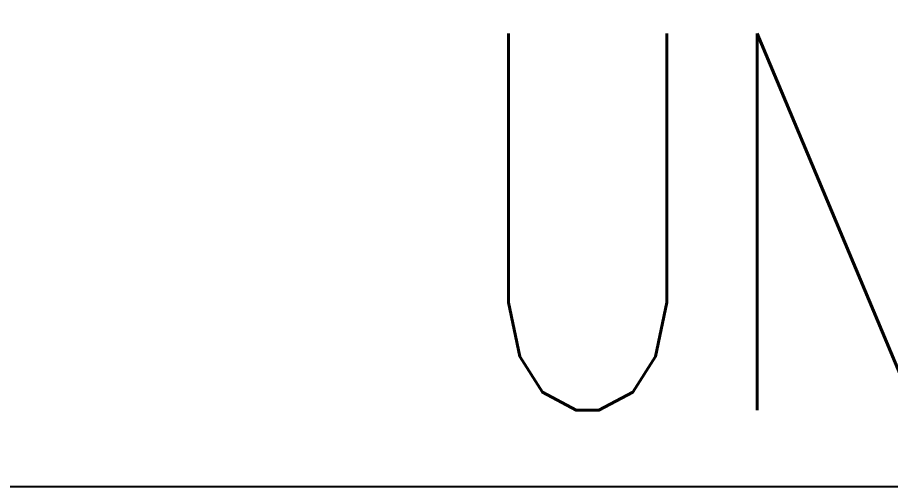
# Model space of a CAD drawing. Header units: inches. Extents: x 295136 to 296247, y 2627183 to 2627409.
# Drawn here: x 295231.326 to 295235.962, y 2627291.732 to 2627294.224 of the extents above; entities that cross this region are included whole.
import ezdxf
from ezdxf.enums import TextEntityAlignment as Align

# ---------------------------------------------------------------- set-up
doc = ezdxf.new("R2010")
doc.units = ezdxf.units.IN
doc.header["$MEASUREMENT"] = 0
doc.layers.add('EQUIPMENT LAYOUT-EMBED 1_DWG$0$DwgTemplate', color=7, linetype='Continuous')
doc.layers.add('Layout', color=6, linetype='Continuous')
doc.styles.add('HZTXT', font='txt_qlt.shx', dxfattribs={"width": 0.7, "bigfont": 'hztxt.shx'})

# ---------------------------------------------------------------- blocks, each defined once
blk = doc.blocks.new('A$C55974CAD')
at = {"layer": 'EQUIPMENT LAYOUT-EMBED 1_DWG$0$DwgTemplate', "color": 7, "lineweight": 25}
blk.add_line((61, 22.4), (61, 0), dxfattribs=at)

msp = doc.modelspace()

# ---------------------------------------------------------------- linework, layer by layer
at = {"layer": 'Layout', "lineweight": -3}
msp.add_arc((295232.9027, 2627290.4075), 12, 86.22389, 180, dxfattribs=at)

# ---------------------------------------------------------------- block references
at = {"layer": 'Layout', "rotation": 90}
msp.add_blockref('A$C55974CAD', (295248.3027, 2627230.7321), dxfattribs=at)

# ---------------------------------------------------------------- texts
at = {"layer": 'Layout', "color": 0, "style": 'HZTXT', "width": 0.7}
msp.add_text('UNIT', height=2, dxfattribs=at).set_placement((295235.7334, 2627292.1377), align=Align.CENTER)

doc.saveas('drawing.dxf')
